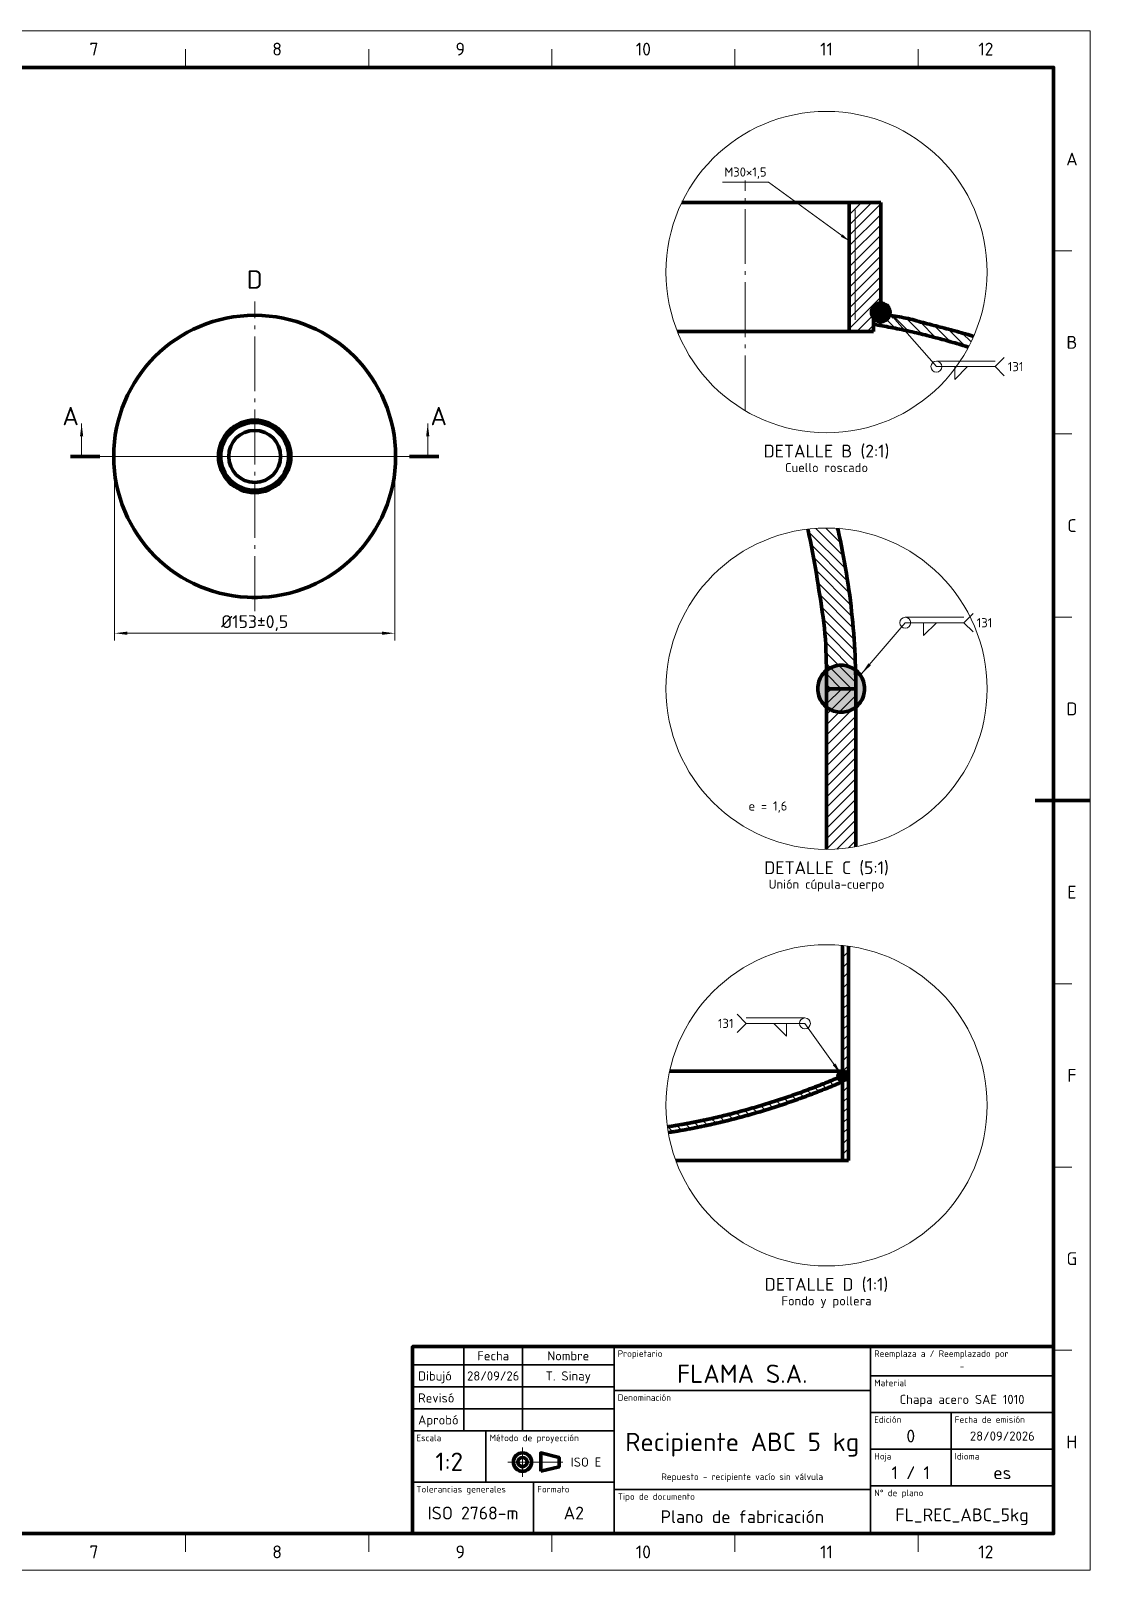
# Model space of a CAD drawing. Header units: millimetres. Extents: x 0 to 594, y 0 to 420.
# Drawn here: x 304.7 to 594, y 0 to 420 of the extents above; entities that cross this region are included whole.
import ezdxf
from ezdxf.enums import TextEntityAlignment as Align

# ---------------------------------------------------------------- set-up
doc = ezdxf.new("R2010")
doc.units = ezdxf.units.MM
doc.linetypes.add('IRAM-F-TRAZO-PUNTO', pattern=[20, 15, -2, 1, -2])
for name, color, linetype, lineweight in [('01-VISIBLE', 7, 'CONTINUOUS', 70), ('03-EJE', 1, 'IRAM-F-TRAZO-PUNTO', 18), ('04-COTA', 3, 'CONTINUOUS', 18), ('05-RAYADO', 8, 'CONTINUOUS', 18), ('06-TEXTO', 7, 'CONTINUOUS', 25), ('07-RECUADRO', 7, 'CONTINUOUS', 70), ('08-FINA', 5, 'CONTINUOUS', 18), ('10-ROTULO', 7, 'CONTINUOUS', 35), ('11-TEXTO-ROTULO', 7, 'CONTINUOUS', 25), ('12-SOLDADURA', 6, 'CONTINUOUS', 18)]:
    doc.layers.add(name, color=color, linetype=linetype, lineweight=lineweight)
doc.styles.add('ISO3098', font='isocpeur.ttf')
doc.dimstyles.new('FLAMA-IRAM', dxfattribs={"dimtxt": 3.5, "dimasz": 3.5, "dimexe": 2, "dimexo": 1.5, "dimgap": 1, "dimtad": 1, "dimdec": 1, "dimtxsty": 'ISO3098', "dimblk": 'IRAM_FLECHA', "dimblk1": 'IRAM_FLECHA', "dimblk2": 'IRAM_FLECHA', "dimcen": 2.5, "dimclrd": 3, "dimclre": 3, "dimclrt": 3, "dimazin": 3, "dimtfac": 1, "dimtmove": 0, "dimatfit": 3, "dimlwd": 18, "dimlwe": 18})

# ---------------------------------------------------------------- blocks, each defined once
blk = doc.blocks.new('IRAM_FLECHA')
blk.add_solid([(0, 0), (-1, 0.125), (-1, -0.125)])

msp = doc.modelspace()

# ---------------------------------------------------------------- hatches: boundary and pattern name
at = {"layer": '05-RAYADO'}
h = msp.add_hatch(dxfattribs=at)
h.set_pattern_fill('ANSI31', scale=0.62992)
h.paths.add_polyline_path([(534.82, 343.167), (534.82, 337.929), (528.176, 337.929), (528.176, 373.167), (536.8, 373.167), (536.8, 343.167)])
h = msp.add_hatch(color=7, dxfattribs=at)
h.dxf.hatch_style = 1
h.paths.add_polyline_path([(539.328, 342.766), (539.235, 342.376), (539.081, 342.004), (538.871, 341.662), (538.61, 341.356), (538.305, 341.096), (537.962, 340.886), (537.591, 340.732), (537.2, 340.638), (536.8, 340.607), (536.4, 340.638), (536.009, 340.732), (535.638, 340.886), (535.295, 341.096), (534.99, 341.356), (534.729, 341.662), (534.519, 342.004), (534.365, 342.376), (534.272, 342.766), (534.24, 343.167), (534.272, 343.567), (534.365, 343.958), (534.519, 344.329), (534.729, 344.671), (534.99, 344.977), (535.295, 345.238), (535.638, 345.448), (536.009, 345.601), (536.4, 345.695), (536.8, 345.727), (537.2, 345.695), (537.591, 345.601), (537.962, 345.448), (538.305, 345.238), (538.61, 344.977), (538.871, 344.671), (539.081, 344.329), (539.235, 343.958), (539.328, 343.567), (539.36, 343.167)])
h = msp.add_hatch(dxfattribs=at)
h.set_pattern_fill('ANSI31', scale=0.62992, angle=90)
h.paths.add_polyline_path([(535.224, 343.096), (535.649, 343.024), (536.073, 342.953), (536.497, 342.881), (536.921, 342.81), (537.345, 342.738), (537.769, 342.665), (538.193, 342.593), (538.617, 342.52), (539.041, 342.447), (539.465, 342.373), (539.889, 342.299), (540.313, 342.225), (540.736, 342.15), (541.16, 342.074), (541.583, 341.997), (542.006, 341.919), (542.429, 341.84), (542.851, 341.76), (543.274, 341.678), (543.695, 341.593), (544.116, 341.505), (544.537, 341.412), (544.955, 341.314), (545.372, 341.208), (545.787, 341.095), (546.201, 340.976), (546.614, 340.857), (547.028, 340.739), (547.443, 340.625), (547.858, 340.513), (548.274, 340.403), (548.69, 340.294), (549.106, 340.186), (549.523, 340.078), (549.939, 339.97), (550.356, 339.863), (550.773, 339.756), (551.189, 339.649), (551.606, 339.542), (552.023, 339.435), (552.439, 339.327), (552.856, 339.219), (553.272, 339.111), (553.688, 339.003), (554.105, 338.894), (554.521, 338.785), (554.937, 338.676), (555.353, 338.565), (555.768, 338.455), (556.184, 338.343), (556.599, 338.231), (557.014, 338.118), (557.429, 338.005), (557.844, 337.89), (558.258, 337.775), (558.672, 337.658), (559.086, 337.54), (559.499, 337.422), (559.913, 337.301), (560.325, 337.18), (560.737, 337.057), (561.149, 336.933), (561.561, 336.807), (561.972, 336.681), (562.166, 336.62), (562.073, 336.404), (561.625, 335.426), (561.153, 334.459), (560.76, 333.701), (560.376, 333.821), (559.977, 333.945), (559.578, 334.068), (559.179, 334.19), (558.779, 334.312), (558.379, 334.432), (557.979, 334.552), (557.578, 334.671), (557.177, 334.788), (556.777, 334.905), (556.375, 335.021), (555.974, 335.137), (555.572, 335.251), (555.17, 335.364), (554.768, 335.477), (554.365, 335.588), (553.963, 335.699), (553.56, 335.809), (553.156, 335.918), (552.753, 336.026), (552.349, 336.134), (551.945, 336.24), (551.541, 336.346), (551.137, 336.45), (550.732, 336.554), (550.327, 336.657), (549.922, 336.759), (549.517, 336.86), (549.112, 336.96), (548.706, 337.06), (548.3, 337.158), (547.894, 337.256), (547.488, 337.353), (547.081, 337.449), (546.674, 337.544), (546.267, 337.638), (545.86, 337.732), (545.453, 337.824), (545.045, 337.916), (544.638, 338.006), (544.23, 338.096), (543.822, 338.185), (543.413, 338.274), (543.005, 338.361), (542.596, 338.448), (542.187, 338.533), (541.778, 338.618), (541.369, 338.702), (540.96, 338.785), (540.55, 338.867), (540.141, 338.948), (539.731, 339.029), (539.321, 339.109), (538.911, 339.187), (538.5, 339.265), (538.09, 339.342), (537.679, 339.419), (537.268, 339.494), (536.857, 339.569), (536.446, 339.642), (536.035, 339.715), (535.623, 339.787), (535.212, 339.858), (534.8, 339.929), (534.8, 343.167)])
h = msp.add_hatch(dxfattribs=at)
h.set_pattern_fill('ANSI31', scale=0.62992, angle=90)
h.paths.add_polyline_path([(525.044, 284.222), (525.281, 283.172), (525.511, 282.122), (525.736, 281.07), (525.956, 280.018), (526.17, 278.964), (526.378, 277.908), (526.58, 276.852), (526.777, 275.795), (526.968, 274.736), (527.153, 273.677), (527.333, 272.617), (527.507, 271.555), (527.675, 270.493), (527.837, 269.43), (527.994, 268.366), (528.145, 267.301), (528.29, 266.236), (528.429, 265.169), (528.562, 264.102), (528.69, 263.034), (528.812, 261.966), (528.927, 260.896), (529.037, 259.826), (529.141, 258.756), (529.239, 257.685), (529.332, 256.614), (529.418, 255.542), (529.498, 254.469), (529.572, 253.396), (529.641, 252.323), (529.703, 251.249), (529.76, 250.175), (529.81, 249.101), (529.855, 248.026), (529.893, 246.952), (529.926, 245.877), (529.953, 244.802), (529.973, 243.726), (529.988, 242.651), (529.997, 241.575), (530, 240.5), (522, 240.5), (521.999, 241.544), (521.996, 242.588), (521.991, 243.633), (521.983, 244.677), (521.971, 245.721), (521.957, 246.765), (521.938, 247.809), (521.914, 248.853), (521.885, 249.897), (521.849, 250.941), (521.805, 251.984), (521.753, 253.027), (521.689, 254.069), (521.613, 255.111), (521.524, 256.151), (521.421, 257.19), (521.302, 258.228), (521.171, 259.264), (521.028, 260.298), (520.878, 261.332), (520.724, 262.364), (520.568, 263.397), (520.412, 264.429), (520.253, 265.462), (520.094, 266.493), (519.932, 267.525), (519.768, 268.556), (519.601, 269.587), (519.432, 270.618), (519.261, 271.648), (519.086, 272.677), (518.908, 273.706), (518.727, 274.735), (518.542, 275.763), (518.354, 276.79), (518.161, 277.816), (517.965, 278.841), (517.763, 279.866), (517.557, 280.89), (517.345, 281.912), (517.128, 282.934), (516.905, 283.954), (516.887, 284.032), (517.704, 284.122), (518.775, 284.215), (519.849, 284.281), (520.924, 284.32), (522, 284.333), (523.076, 284.32), (524.151, 284.281), (525.043, 284.226)])
h = msp.add_hatch(color=7, dxfattribs=at)
h.dxf.hatch_style = 1
h.paths.add_polyline_path([(532.321, 239.499), (532.087, 238.522), (531.702, 237.594), (531.178, 236.738), (530.525, 235.975), (529.762, 235.322), (528.906, 234.798), (527.978, 234.413), (527.001, 234.179), (526, 234.1), (524.999, 234.179), (524.022, 234.413), (523.094, 234.798), (522.238, 235.322), (521.475, 235.975), (520.822, 236.738), (520.298, 237.594), (519.913, 238.522), (519.679, 239.499), (519.6, 240.5), (519.679, 241.501), (519.913, 242.478), (520.298, 243.406), (520.822, 244.262), (521.475, 245.025), (522.238, 245.678), (523.094, 246.202), (524.022, 246.587), (524.999, 246.821), (526, 246.9), (527.001, 246.821), (527.978, 246.587), (528.906, 246.202), (529.762, 245.678), (530.525, 245.025), (531.178, 244.262), (531.702, 243.406), (532.087, 242.478), (532.321, 241.501), (532.4, 240.5)])
h = msp.add_hatch(dxfattribs=at)
h.set_pattern_fill('ANSI31', scale=0.62992)
h.paths.add_polyline_path([(530, 240.5), (530, 197.406), (529.494, 197.312), (528.432, 197.141), (527.366, 196.996), (526.296, 196.878), (525.225, 196.785), (524.151, 196.719), (523.076, 196.68), (522, 196.667), (522, 240.5)])
h = msp.add_hatch(dxfattribs=at)
h.set_pattern_fill('ANSI31', scale=0.62992)
h.paths.add_polyline_path([(528, 111.783), (526.4, 111.783), (526.4, 170.444), (527.366, 170.337), (528, 170.251)])
h = msp.add_hatch(dxfattribs=at)
h.set_pattern_fill('ANSI31', scale=0.62992, angle=90)
h.paths.add_polyline_path([(526.216, 133.205), (526.031, 133.126), (525.847, 133.048), (525.663, 132.97), (525.478, 132.892), (525.294, 132.814), (525.109, 132.736), (524.924, 132.659), (524.739, 132.582), (524.554, 132.505), (524.37, 132.428), (524.185, 132.351), (523.999, 132.274), (523.814, 132.198), (523.629, 132.121), (523.444, 132.045), (523.258, 131.969), (523.073, 131.893), (522.888, 131.818), (522.702, 131.742), (522.516, 131.667), (522.331, 131.592), (522.145, 131.517), (521.959, 131.442), (521.773, 131.368), (521.587, 131.293), (521.401, 131.219), (521.215, 131.145), (521.029, 131.071), (520.843, 130.997), (520.656, 130.924), (520.47, 130.85), (520.284, 130.777), (520.097, 130.704), (519.911, 130.631), (519.724, 130.558), (519.537, 130.486), (519.35, 130.413), (519.164, 130.341), (518.977, 130.269), (518.79, 130.197), (518.603, 130.125), (518.416, 130.054), (518.228, 129.983), (518.041, 129.911), (517.854, 129.84), (517.666, 129.77), (517.479, 129.699), (517.291, 129.628), (517.104, 129.558), (516.916, 129.488), (516.729, 129.418), (516.541, 129.348), (516.353, 129.279), (516.165, 129.209), (515.977, 129.14), (515.789, 129.071), (515.601, 129.002), (515.413, 128.934), (515.225, 128.865), (515.036, 128.797), (514.848, 128.728), (514.659, 128.66), (514.471, 128.593), (514.282, 128.525), (514.094, 128.458), (513.905, 128.39), (513.716, 128.323), (513.528, 128.256), (513.339, 128.19), (513.15, 128.123), (512.961, 128.057), (512.772, 127.991), (512.583, 127.925), (512.393, 127.859), (512.204, 127.793), (512.015, 127.728), (511.825, 127.662), (511.636, 127.597), (511.447, 127.532), (511.257, 127.468), (511.067, 127.403), (510.878, 127.339), (510.688, 127.275), (510.498, 127.211), (510.308, 127.147), (510.118, 127.083), (509.928, 127.02), (509.738, 126.957), (509.548, 126.894), (509.358, 126.831), (509.168, 126.768), (508.977, 126.705), (508.787, 126.643), (508.596, 126.581), (508.406, 126.519), (508.215, 126.457), (508.025, 126.396), (507.834, 126.334), (507.643, 126.273), (507.453, 126.212), (507.262, 126.151), (507.071, 126.091), (506.88, 126.03), (506.689, 125.97), (506.498, 125.91), (506.307, 125.85), (506.115, 125.791), (505.924, 125.731), (505.733, 125.672), (505.541, 125.613), (505.35, 125.554), (505.158, 125.495), (504.967, 125.436), (504.775, 125.378), (504.583, 125.32), (504.392, 125.262), (504.2, 125.204), (504.008, 125.147), (503.816, 125.089), (503.624, 125.032), (503.432, 124.975), (503.24, 124.918), (503.048, 124.862), (502.856, 124.805), (502.663, 124.749), (502.471, 124.693), (502.279, 124.637), (502.086, 124.582), (501.894, 124.526), (501.701, 124.471), (501.509, 124.416), (501.316, 124.361), (501.123, 124.306), (500.931, 124.252), (500.738, 124.198), (500.545, 124.144), (500.352, 124.09), (500.159, 124.036), (499.966, 123.983), (499.773, 123.929), (499.58, 123.876), (499.386, 123.823), (499.193, 123.771), (499, 123.718), (498.806, 123.666), (498.613, 123.614), (498.42, 123.562), (498.226, 123.51), (498.032, 123.459), (497.839, 123.407), (497.645, 123.356), (497.451, 123.306), (497.258, 123.255), (497.064, 123.204), (496.87, 123.154), (496.676, 123.104), (496.482, 123.054), (496.288, 123.004), (496.094, 122.955), (495.9, 122.906), (495.705, 122.857), (495.511, 122.808), (495.317, 122.759), (495.122, 122.711), (494.928, 122.662), (494.734, 122.614), (494.539, 122.566), (494.345, 122.519), (494.15, 122.471), (493.955, 122.424), (493.761, 122.377), (493.566, 122.33), (493.371, 122.283), (493.176, 122.237), (492.981, 122.191), (492.786, 122.145), (492.591, 122.099), (492.396, 122.053), (492.201, 122.008), (492.006, 121.963), (491.811, 121.918), (491.616, 121.873), (491.42, 121.828), (491.225, 121.784), (491.03, 121.74), (490.834, 121.696), (490.639, 121.652), (490.443, 121.609), (490.248, 121.565), (490.052, 121.522), (489.856, 121.479), (489.661, 121.437), (489.465, 121.394), (489.269, 121.352), (489.073, 121.31), (488.877, 121.268), (488.681, 121.226), (488.485, 121.185), (488.289, 121.143), (488.093, 121.102), (487.897, 121.062), (487.701, 121.021), (487.505, 120.981), (487.309, 120.94), (487.112, 120.9), (486.916, 120.861), (486.72, 120.821), (486.523, 120.782), (486.327, 120.743), (486.13, 120.704), (485.934, 120.665), (485.737, 120.626), (485.541, 120.588), (485.344, 120.55), (485.147, 120.512), (484.95, 120.475), (484.754, 120.437), (484.557, 120.4), (484.36, 120.363), (484.163, 120.326), (483.966, 120.29), (483.769, 120.253), (483.572, 120.217), (483.375, 120.181), (483.178, 120.145), (482.981, 120.11), (482.784, 120.075), (482.586, 120.039), (482.389, 120.005), (482.192, 119.97), (481.995, 119.936), (481.797, 119.901), (481.6, 119.867), (481.402, 119.833), (481.205, 119.8), (481.007, 119.767), (480.81, 119.733), (480.612, 119.701), (480.415, 119.668), (480.217, 119.635), (480.019, 119.603), (479.822, 119.571), (479.624, 119.539), (479.426, 119.508), (479.228, 119.476), (479.03, 119.445), (478.832, 119.414), (478.801, 119.409), (478.641, 120.402), (478.564, 120.972), (478.634, 120.983), (478.832, 121.014), (479.03, 121.045), (479.228, 121.076), (479.426, 121.108), (479.624, 121.139), (479.822, 121.171), (480.019, 121.203), (480.217, 121.235), (480.415, 121.268), (480.612, 121.301), (480.81, 121.333), (481.007, 121.367), (481.205, 121.4), (481.402, 121.433), (481.6, 121.467), (481.797, 121.501), (481.995, 121.536), (482.192, 121.57), (482.389, 121.605), (482.586, 121.639), (482.784, 121.675), (482.981, 121.71), (483.178, 121.745), (483.375, 121.781), (483.572, 121.817), (483.769, 121.853), (483.966, 121.89), (484.163, 121.926), (484.36, 121.963), (484.557, 122), (484.754, 122.037), (484.95, 122.075), (485.147, 122.112), (485.344, 122.15), (485.541, 122.188), (485.737, 122.226), (485.934, 122.265), (486.13, 122.304), (486.327, 122.343), (486.523, 122.382), (486.72, 122.421), (486.916, 122.461), (487.112, 122.5), (487.309, 122.54), (487.505, 122.581), (487.701, 122.621), (487.897, 122.662), (488.093, 122.702), (488.289, 122.743), (488.485, 122.785), (488.681, 122.826), (488.877, 122.868), (489.073, 122.91), (489.269, 122.952), (489.465, 122.994), (489.661, 123.037), (489.856, 123.079), (490.052, 123.122), (490.248, 123.165), (490.443, 123.209), (490.639, 123.252), (490.834, 123.296), (491.03, 123.34), (491.225, 123.384), (491.42, 123.428), (491.616, 123.473), (491.811, 123.518), (492.006, 123.563), (492.201, 123.608), (492.396, 123.653), (492.591, 123.699), (492.786, 123.745), (492.981, 123.791), (493.176, 123.837), (493.371, 123.883), (493.566, 123.93), (493.761, 123.977), (493.955, 124.024), (494.15, 124.071), (494.345, 124.119), (494.539, 124.166), (494.734, 124.214), (494.928, 124.262), (495.122, 124.311), (495.317, 124.359), (495.511, 124.408), (495.705, 124.457), (495.9, 124.506), (496.094, 124.555), (496.288, 124.604), (496.482, 124.654), (496.676, 124.704), (496.87, 124.754), (497.064, 124.804), (497.258, 124.855), (497.451, 124.906), (497.645, 124.956), (497.839, 125.007), (498.032, 125.059), (498.226, 125.11), (498.42, 125.162), (498.613, 125.214), (498.806, 125.266), (499, 125.318), (499.193, 125.371), (499.386, 125.423), (499.58, 125.476), (499.773, 125.529), (499.966, 125.583), (500.159, 125.636), (500.352, 125.69), (500.545, 125.744), (500.738, 125.798), (500.931, 125.852), (501.123, 125.906), (501.316, 125.961), (501.509, 126.016), (501.701, 126.071), (501.894, 126.126), (502.086, 126.182), (502.279, 126.237), (502.471, 126.293), (502.663, 126.349), (502.856, 126.405), (503.048, 126.462), (503.24, 126.518), (503.432, 126.575), (503.624, 126.632), (503.816, 126.689), (504.008, 126.747), (504.2, 126.804), (504.392, 126.862), (504.583, 126.92), (504.775, 126.978), (504.967, 127.036), (505.158, 127.095), (505.35, 127.154), (505.541, 127.213), (505.733, 127.272), (505.924, 127.331), (506.115, 127.391), (506.307, 127.45), (506.498, 127.51), (506.689, 127.57), (506.88, 127.63), (507.071, 127.691), (507.262, 127.751), (507.453, 127.812), (507.643, 127.873), (507.834, 127.934), (508.025, 127.996), (508.215, 128.057), (508.406, 128.119), (508.596, 128.181), (508.787, 128.243), (508.977, 128.305), (509.168, 128.368), (509.358, 128.431), (509.548, 128.494), (509.738, 128.557), (509.928, 128.62), (510.118, 128.683), (510.308, 128.747), (510.498, 128.811), (510.688, 128.875), (510.878, 128.939), (511.067, 129.003), (511.257, 129.068), (511.447, 129.132), (511.636, 129.197), (511.825, 129.262), (512.015, 129.328), (512.204, 129.393), (512.393, 129.459), (512.583, 129.525), (512.772, 129.591), (512.961, 129.657), (513.15, 129.723), (513.339, 129.79), (513.528, 129.856), (513.716, 129.923), (513.905, 129.99), (514.094, 130.058), (514.282, 130.125), (514.471, 130.193), (514.659, 130.26), (514.848, 130.328), (515.036, 130.397), (515.225, 130.465), (515.413, 130.534), (515.601, 130.602), (515.789, 130.671), (515.977, 130.74), (516.165, 130.809), (516.353, 130.879), (516.541, 130.948), (516.729, 131.018), (516.916, 131.088), (517.104, 131.158), (517.291, 131.228), (517.479, 131.299), (517.666, 131.37), (517.854, 131.44), (518.041, 131.511), (518.228, 131.583), (518.416, 131.654), (518.603, 131.725), (518.79, 131.797), (518.977, 131.869), (519.164, 131.941), (519.35, 132.013), (519.537, 132.086), (519.724, 132.158), (519.911, 132.231), (520.097, 132.304), (520.284, 132.377), (520.47, 132.45), (520.656, 132.524), (520.843, 132.597), (521.029, 132.671), (521.215, 132.745), (521.401, 132.819), (521.587, 132.893), (521.773, 132.968), (521.959, 133.042), (522.145, 133.117), (522.331, 133.192), (522.516, 133.267), (522.702, 133.342), (522.888, 133.418), (523.073, 133.493), (523.258, 133.569), (523.444, 133.645), (523.629, 133.721), (523.814, 133.798), (523.999, 133.874), (524.185, 133.951), (524.37, 134.028), (524.554, 134.105), (524.739, 134.182), (524.924, 134.259), (525.109, 134.336), (525.294, 134.414), (525.478, 134.492), (525.663, 134.57), (525.847, 134.648), (526.031, 134.726), (526.216, 134.805), (526.4, 134.883), (526.4, 133.283)])
h = msp.add_hatch(color=7, dxfattribs=at)
h.dxf.hatch_style = 1
h.paths.add_polyline_path([(527.664, 134.683), (527.617, 134.488), (527.54, 134.302), (527.436, 134.131), (527.305, 133.978), (527.152, 133.848), (526.981, 133.743), (526.796, 133.666), (526.6, 133.619), (526.4, 133.603), (526.2, 133.619), (526.004, 133.666), (525.819, 133.743), (525.648, 133.848), (525.495, 133.978), (525.364, 134.131), (525.26, 134.302), (525.183, 134.488), (525.136, 134.683), (525.12, 134.883), (525.136, 135.084), (525.183, 135.279), (525.26, 135.464), (525.364, 135.636), (525.495, 135.788), (525.648, 135.919), (525.819, 136.024), (526.004, 136.101), (526.2, 136.148), (526.4, 136.163), (526.6, 136.148), (526.796, 136.101), (526.981, 136.024), (527.152, 135.919), (527.305, 135.788), (527.436, 135.636), (527.54, 135.464), (527.617, 135.279), (527.664, 135.084), (527.68, 134.883)])
at = {"layer": '08-FINA'}
h = msp.add_hatch(color=7, dxfattribs=at)
h.dxf.hatch_style = 1
h.paths.add_polyline_path([(528.176, 362.667), (526.389, 364.461), (525.919, 363.814)])
h = msp.add_hatch(color=7, dxfattribs=at)
h.dxf.hatch_style = 1
h.paths.add_polyline_path([(538, 344.367), (539.976, 341.445), (540.634, 342.021)])
h = msp.add_hatch(color=7, dxfattribs=at)
h.dxf.hatch_style = 1
h.paths.add_polyline_path([(318.625, 312.886), (318.188, 309.386), (319.062, 309.386)])
h = msp.add_hatch(color=7, dxfattribs=at)
h.dxf.hatch_style = 1
h.paths.add_polyline_path([(413.125, 312.886), (412.688, 309.386), (413.562, 309.386)])
h = msp.add_hatch(color=7, dxfattribs=at)
h.dxf.hatch_style = 1
h.paths.add_polyline_path([(531.5, 244.5), (534.11, 246.873), (533.446, 247.442)])
h = msp.add_hatch(color=7, dxfattribs=at)
h.dxf.hatch_style = 1
h.paths.add_polyline_path([(526.1, 135.183), (524.422, 138.286), (523.71, 137.777)])

# ---------------------------------------------------------------- linework, layer by layer
at = {"layer": '01-VISIBLE'}
for p, q in [((365.125, 265.396), (365.125, 265.403)), ((365.125, 265.396), (366.625, 265.396)), ((366.625, 265.396), (366.625, 265.403))]:
    msp.add_line(p, q, dxfattribs=at)
for points in [[(528.176, 373.167), (527.572, 373.167), (526.969, 373.167), (526.365, 373.167), (525.761, 373.167), (525.157, 373.167), (524.554, 373.167), (523.95, 373.167), (523.346, 373.167), (522.742, 373.167), (522.139, 373.167), (521.535, 373.167), (520.931, 373.167), (520.327, 373.167), (519.724, 373.167), (519.12, 373.167), (518.516, 373.167), (517.912, 373.167), (517.309, 373.167), (516.705, 373.167), (516.101, 373.167), (515.497, 373.167), (514.894, 373.167), (514.29, 373.167), (513.686, 373.167), (513.082, 373.167), (512.479, 373.167), (511.875, 373.167), (511.271, 373.167), (510.667, 373.167), (510.064, 373.167), (509.46, 373.167), (508.856, 373.167), (508.252, 373.167), (507.649, 373.167), (507.045, 373.167), (506.441, 373.167), (505.837, 373.167), (505.234, 373.167), (504.63, 373.167), (504.026, 373.167), (503.422, 373.167), (502.819, 373.167), (502.215, 373.167), (501.611, 373.167), (501.007, 373.167), (500.404, 373.167), (499.8, 373.167), (499.196, 373.167), (498.593, 373.167), (497.989, 373.167), (497.385, 373.167), (496.781, 373.167), (496.178, 373.167), (495.574, 373.167), (494.97, 373.167), (494.366, 373.167), (493.763, 373.167), (493.159, 373.167), (492.555, 373.167), (491.951, 373.167), (491.348, 373.167), (490.744, 373.167), (490.14, 373.167), (489.536, 373.167), (488.933, 373.167), (488.329, 373.167), (487.725, 373.167), (487.121, 373.167), (486.518, 373.167), (485.914, 373.167), (485.31, 373.167), (484.706, 373.167), (484.103, 373.167), (483.499, 373.167), (482.895, 373.167), (482.501, 373.167)], [(536.8, 373.167), (528.176, 373.167)], [(528.176, 373.167), (528.176, 337.929)], [(536.8, 343.167), (536.8, 373.167)], [(536.8, 345.727), (536.599, 345.719), (536.4, 345.695), (536.202, 345.656), (536.009, 345.601), (535.82, 345.532), (535.638, 345.448), (535.462, 345.349), (535.295, 345.238), (535.137, 345.113), (534.99, 344.977), (534.853, 344.829), (534.729, 344.671), (534.617, 344.504), (534.519, 344.329), (534.435, 344.146), (534.365, 343.958), (534.311, 343.764), (534.272, 343.567), (534.248, 343.368), (534.24, 343.167), (534.248, 342.966), (534.272, 342.766), (534.311, 342.569), (534.365, 342.376), (534.435, 342.187), (534.519, 342.004), (534.617, 341.829), (534.729, 341.662), (534.853, 341.504), (534.99, 341.356), (535.137, 341.22), (535.295, 341.096), (535.462, 340.984), (535.638, 340.886), (535.82, 340.802), (536.009, 340.732), (536.202, 340.677), (536.4, 340.638), (536.599, 340.615), (536.8, 340.607)], [(539.36, 343.167), (539.352, 343.368), (539.328, 343.567), (539.289, 343.764), (539.235, 343.958), (539.165, 344.146), (539.081, 344.329), (538.983, 344.504), (538.871, 344.671), (538.747, 344.829), (538.61, 344.977), (538.463, 345.113), (538.305, 345.238), (538.138, 345.349), (537.962, 345.448), (537.78, 345.532), (537.591, 345.601), (537.398, 345.656), (537.2, 345.695), (537.001, 345.719), (536.8, 345.727)], [(562.166, 336.62), (561.699, 336.765), (561.123, 336.941), (560.547, 337.114), (559.97, 337.284), (559.393, 337.452), (558.814, 337.618), (558.235, 337.781), (557.655, 337.942), (557.075, 338.102), (556.495, 338.259), (555.914, 338.416), (555.332, 338.571), (554.751, 338.725), (554.169, 338.878), (553.586, 339.03), (553.004, 339.181), (552.422, 339.332), (551.839, 339.482), (551.256, 339.632), (550.674, 339.782), (550.091, 339.931), (549.508, 340.082), (548.926, 340.233), (548.344, 340.385), (547.762, 340.539), (547.182, 340.696), (546.603, 340.86), (546.025, 341.027), (545.445, 341.189), (544.862, 341.336), (544.275, 341.47), (543.687, 341.595), (543.097, 341.712), (542.506, 341.826), (541.914, 341.936), (541.322, 342.044), (540.73, 342.151), (540.138, 342.255), (539.545, 342.359), (538.952, 342.462), (538.359, 342.564), (537.766, 342.666), (537.173, 342.767), (536.58, 342.867), (535.987, 342.967), (535.393, 343.067), (534.8, 343.167)], [(534.8, 343.167), (534.8, 339.929)], [(534.82, 337.929), (534.82, 343.167)], [(536.8, 343.167), (534.82, 343.167)], [(536.8, 340.607), (537.001, 340.615), (537.2, 340.638), (537.398, 340.677), (537.591, 340.732), (537.78, 340.802), (537.962, 340.886), (538.138, 340.984), (538.305, 341.096), (538.463, 341.22), (538.61, 341.356), (538.747, 341.504), (538.871, 341.662), (538.983, 341.829), (539.081, 342.004), (539.165, 342.187), (539.235, 342.376), (539.289, 342.569), (539.328, 342.766), (539.352, 342.966), (539.36, 343.167)], [(528.176, 337.929), (527.572, 337.929), (526.969, 337.929), (526.365, 337.929), (525.761, 337.929), (525.157, 337.929), (524.554, 337.929), (523.95, 337.929), (523.346, 337.929), (522.742, 337.929), (522.139, 337.929), (521.535, 337.929), (520.931, 337.929), (520.327, 337.929), (519.724, 337.929), (519.12, 337.929), (518.516, 337.929), (517.912, 337.929), (517.309, 337.929), (516.705, 337.929), (516.101, 337.929), (515.497, 337.929), (514.894, 337.929), (514.29, 337.929), (513.686, 337.929), (513.082, 337.929), (512.479, 337.929), (511.875, 337.929), (511.271, 337.929), (510.667, 337.929), (510.064, 337.929), (509.46, 337.929), (508.856, 337.929), (508.252, 337.929), (507.649, 337.929), (507.045, 337.929), (506.441, 337.929), (505.837, 337.929), (505.234, 337.929), (504.63, 337.929), (504.026, 337.929), (503.422, 337.929), (502.819, 337.929), (502.215, 337.929), (501.611, 337.929), (501.007, 337.929), (500.404, 337.929), (499.8, 337.929), (499.196, 337.929), (498.593, 337.929), (497.989, 337.929), (497.385, 337.929), (496.781, 337.929), (496.178, 337.929), (495.574, 337.929), (494.97, 337.929), (494.366, 337.929), (493.763, 337.929), (493.159, 337.929), (492.555, 337.929), (491.951, 337.929), (491.348, 337.929), (490.744, 337.929), (490.14, 337.929), (489.536, 337.929), (488.933, 337.929), (488.329, 337.929), (487.725, 337.929), (487.121, 337.929), (486.518, 337.929), (485.914, 337.929), (485.31, 337.929), (484.706, 337.929), (484.103, 337.929), (483.499, 337.929), (482.895, 337.929), (482.291, 337.929), (481.688, 337.929), (481.289, 337.929)], [(534.82, 337.929), (528.176, 337.929)], [(534.8, 339.929), (535.392, 339.827), (535.984, 339.724), (536.576, 339.619), (537.168, 339.512), (537.759, 339.404), (538.35, 339.294), (538.94, 339.182), (539.53, 339.068), (540.12, 338.953), (540.71, 338.835), (541.299, 338.716), (541.887, 338.595), (542.476, 338.473), (543.064, 338.349), (543.651, 338.222), (544.239, 338.094), (544.825, 337.965), (545.412, 337.833), (545.998, 337.7), (546.584, 337.565), (547.169, 337.428), (547.754, 337.29), (548.338, 337.149), (548.922, 337.007), (549.505, 336.863), (550.088, 336.717), (550.671, 336.57), (551.253, 336.42), (551.835, 336.269), (552.416, 336.116), (552.997, 335.961), (553.577, 335.804), (554.157, 335.646), (554.736, 335.486), (555.315, 335.324), (555.893, 335.16), (556.471, 334.994), (557.048, 334.826), (557.624, 334.657), (558.2, 334.486), (558.776, 334.313), (559.351, 334.138), (559.925, 333.961), (560.499, 333.782), (560.76, 333.7)], [(516.886, 284.032), (516.967, 283.675), (517.283, 282.206), (517.588, 280.735), (517.883, 279.262), (518.167, 277.786), (518.443, 276.309), (518.71, 274.831), (518.97, 273.351), (519.223, 271.87), (519.47, 270.388), (519.712, 268.905), (519.948, 267.421), (520.18, 265.937), (520.408, 264.452), (520.633, 262.966), (520.856, 261.48), (521.071, 259.993), (521.269, 258.504), (521.44, 257.011), (521.581, 255.515), (521.693, 254.017), (521.78, 252.517), (521.846, 251.016), (521.896, 249.514), (521.934, 248.012), (521.961, 246.51), (521.979, 245.007), (521.991, 243.505), (521.998, 242.003), (522, 240.5)], [(530, 240.5), (529.994, 242.004), (529.977, 243.508), (529.948, 245.012), (529.907, 246.516), (529.855, 248.019), (529.791, 249.522), (529.716, 251.024), (529.628, 252.526), (529.529, 254.026), (529.419, 255.527), (529.297, 257.026), (529.163, 258.524), (529.018, 260.021), (528.861, 261.517), (528.693, 263.012), (528.513, 264.505), (528.322, 265.997), (528.119, 267.487), (527.905, 268.976), (527.68, 270.463), (527.443, 271.949), (527.195, 273.432), (526.936, 274.914), (526.666, 276.394), (526.385, 277.871), (526.092, 279.347), (525.789, 280.82), (525.475, 282.291), (525.149, 283.76), (525.042, 284.226)], [(526, 246.9), (525.498, 246.88), (524.999, 246.821), (524.506, 246.723), (524.022, 246.587), (523.551, 246.413), (523.094, 246.202), (522.656, 245.957), (522.238, 245.678), (521.844, 245.367), (521.475, 245.025), (521.133, 244.656), (520.822, 244.262), (520.543, 243.844), (520.298, 243.406), (520.087, 242.949), (519.913, 242.478), (519.777, 241.994), (519.679, 241.501), (519.62, 241.002), (519.6, 240.5), (519.62, 239.998), (519.679, 239.499), (519.777, 239.006), (519.913, 238.522), (520.087, 238.051), (520.298, 237.594), (520.543, 237.156), (520.822, 236.738), (521.133, 236.344), (521.475, 235.975), (521.844, 235.633), (522.238, 235.322), (522.656, 235.043), (523.094, 234.798), (523.551, 234.587), (524.022, 234.413), (524.506, 234.277), (524.999, 234.179), (525.498, 234.12), (526, 234.1)], [(532.4, 240.5), (532.38, 241.002), (532.321, 241.501), (532.223, 241.994), (532.087, 242.478), (531.913, 242.949), (531.702, 243.406), (531.457, 243.844), (531.178, 244.262), (530.867, 244.656), (530.525, 245.025), (530.156, 245.367), (529.762, 245.678), (529.344, 245.957), (528.906, 246.202), (528.449, 246.413), (527.978, 246.587), (527.494, 246.723), (527.001, 246.821), (526.502, 246.88), (526, 246.9)], [(530, 240.5), (522, 240.5)], [(522, 196.667), (522, 240.5)], [(522, 240.5), (530, 240.5)], [(526, 234.1), (526.502, 234.12), (527.001, 234.179), (527.494, 234.277), (527.978, 234.413), (528.449, 234.587), (528.906, 234.798), (529.344, 235.043), (529.762, 235.322), (530.156, 235.633), (530.525, 235.975), (530.867, 236.344), (531.178, 236.738), (531.457, 237.156), (531.702, 237.594), (531.913, 238.051), (532.087, 238.522), (532.223, 239.006), (532.321, 239.499), (532.38, 239.998), (532.4, 240.5)], [(530, 197.406), (530, 240.5)], [(526.4, 111.783), (526.4, 170.444)], [(528, 111.783), (528, 170.251)], [(526.4, 134.883), (526.124, 134.766), (525.848, 134.648), (525.571, 134.531), (525.295, 134.415), (525.018, 134.298), (524.742, 134.183), (524.465, 134.067), (524.187, 133.952), (523.91, 133.837), (523.633, 133.723), (523.355, 133.609), (523.077, 133.495), (522.8, 133.382), (522.521, 133.269), (522.243, 133.157), (521.965, 133.045), (521.686, 132.933), (521.408, 132.822), (521.129, 132.711), (520.85, 132.6), (520.571, 132.49), (520.292, 132.38), (520.012, 132.271), (519.733, 132.162), (519.453, 132.053), (519.173, 131.945), (518.893, 131.837), (518.613, 131.729), (518.333, 131.622), (518.052, 131.516), (517.771, 131.409), (517.491, 131.303), (517.21, 131.198), (516.929, 131.093), (516.647, 130.988), (516.366, 130.884), (516.085, 130.78), (515.803, 130.676), (515.521, 130.573), (515.239, 130.47), (514.957, 130.368), (514.675, 130.266), (514.393, 130.165), (514.11, 130.063), (513.827, 129.963), (513.544, 129.862), (513.262, 129.762), (512.978, 129.663), (512.695, 129.564), (512.412, 129.465), (512.128, 129.367), (511.845, 129.269), (511.561, 129.172), (511.277, 129.074), (510.993, 128.978), (510.709, 128.882), (510.424, 128.786), (510.14, 128.69), (509.855, 128.595), (509.57, 128.501), (509.285, 128.407), (509, 128.313), (508.715, 128.22), (508.43, 128.127), (508.144, 128.034), (507.859, 127.942), (507.573, 127.851), (507.287, 127.759), (507.001, 127.669), (506.715, 127.578), (506.429, 127.488), (506.142, 127.399), (505.856, 127.31), (505.569, 127.221), (505.282, 127.133), (504.995, 127.045), (504.708, 126.958), (504.421, 126.871), (504.133, 126.784), (503.846, 126.698), (503.558, 126.613), (503.271, 126.527), (502.983, 126.443), (502.695, 126.358), (502.407, 126.274), (502.119, 126.191), (501.83, 126.108), (501.542, 126.025), (501.253, 125.943), (500.964, 125.861), (500.675, 125.78), (500.386, 125.699), (500.097, 125.619), (499.808, 125.539), (499.519, 125.46), (499.229, 125.381), (498.94, 125.302), (498.65, 125.224), (498.36, 125.146), (498.07, 125.069), (497.78, 124.992), (497.49, 124.916), (497.2, 124.84), (496.909, 124.764), (496.619, 124.689), (496.328, 124.615), (496.037, 124.541), (495.746, 124.467), (495.455, 124.394), (495.164, 124.321), (494.873, 124.249), (494.581, 124.177), (494.29, 124.105), (493.998, 124.034), (493.707, 123.964), (493.415, 123.894), (493.123, 123.824), (492.831, 123.755), (492.539, 123.687), (492.247, 123.619), (491.954, 123.551), (491.662, 123.484), (491.369, 123.417), (491.077, 123.351), (490.784, 123.285), (490.491, 123.219), (490.198, 123.154), (489.905, 123.09), (489.612, 123.026), (489.319, 122.962), (489.025, 122.899), (488.732, 122.837), (488.438, 122.775), (488.144, 122.713), (487.851, 122.652), (487.557, 122.591), (487.263, 122.531), (486.969, 122.471), (486.675, 122.412), (486.38, 122.353), (486.086, 122.295), (485.791, 122.237), (485.497, 122.18), (485.202, 122.123), (484.908, 122.066), (484.613, 122.01), (484.318, 121.955), (484.023, 121.9), (483.728, 121.846), (483.433, 121.792), (483.137, 121.738), (482.842, 121.685), (482.547, 121.632), (482.251, 121.58), (481.955, 121.529), (481.66, 121.478), (481.364, 121.427), (481.068, 121.377), (480.772, 121.327), (480.476, 121.278), (480.18, 121.229), (479.884, 121.181), (479.588, 121.133), (479.291, 121.086), (478.995, 121.039), (478.698, 120.993), (478.564, 120.972)], [(526.4, 136.163), (526.026, 136.163), (525.651, 136.163), (525.277, 136.163), (524.902, 136.163), (524.528, 136.163), (524.153, 136.163), (523.779, 136.163), (523.404, 136.163), (523.03, 136.163), (522.655, 136.163), (522.281, 136.163), (521.906, 136.163), (521.532, 136.163), (521.157, 136.163), (520.783, 136.163), (520.408, 136.163), (520.034, 136.163), (519.659, 136.163), (519.285, 136.163), (518.91, 136.163), (518.536, 136.163), (518.161, 136.163), (517.787, 136.163), (517.412, 136.163), (517.038, 136.163), (516.663, 136.163), (516.289, 136.163), (515.914, 136.163), (515.54, 136.163), (515.165, 136.163), (514.791, 136.163), (514.416, 136.163), (514.042, 136.163), (513.667, 136.163), (513.293, 136.163), (512.918, 136.163), (512.543, 136.163), (512.169, 136.163), (511.794, 136.163), (511.42, 136.163), (511.046, 136.163), (510.671, 136.163), (510.296, 136.163), (509.922, 136.163), (509.548, 136.163), (509.173, 136.163), (508.798, 136.163), (508.424, 136.163), (508.05, 136.163), (507.675, 136.163), (507.3, 136.163), (506.926, 136.163), (506.552, 136.163), (506.177, 136.163), (505.803, 136.163), (505.428, 136.163), (505.053, 136.163), (504.679, 136.163), (504.305, 136.163), (503.93, 136.163), (503.555, 136.163), (503.181, 136.163), (502.807, 136.163), (502.432, 136.163), (502.058, 136.163), (501.683, 136.163), (501.308, 136.163), (500.934, 136.163), (500.56, 136.163), (500.185, 136.163), (499.81, 136.163), (499.436, 136.163), (499.062, 136.163), (498.687, 136.163), (498.312, 136.163), (497.938, 136.163), (497.563, 136.163), (497.189, 136.163), (496.815, 136.163), (496.44, 136.163), (496.065, 136.163), (495.691, 136.163), (495.317, 136.163), (494.942, 136.163), (494.567, 136.163), (494.193, 136.163), (493.818, 136.163), (493.444, 136.163), (493.07, 136.163), (492.695, 136.163), (492.32, 136.163), (491.946, 136.163), (491.572, 136.163), (491.197, 136.163), (490.822, 136.163), (490.448, 136.163), (490.073, 136.163), (489.699, 136.163), (489.325, 136.163), (488.95, 136.163), (488.575, 136.163), (488.201, 136.163), (487.827, 136.163), (487.452, 136.163), (487.077, 136.163), (486.703, 136.163), (486.329, 136.163), (485.954, 136.163), (485.579, 136.163), (485.205, 136.163), (484.831, 136.163), (484.456, 136.163), (484.082, 136.163), (483.707, 136.163), (483.332, 136.163), (482.958, 136.163), (482.584, 136.163), (482.209, 136.163), (481.834, 136.163), (481.46, 136.163), (481.086, 136.163), (480.711, 136.163), (480.337, 136.163), (479.962, 136.163), (479.587, 136.163), (479.213, 136.163), (479.174, 136.163)], [(526.4, 136.163), (526.3, 136.159), (526.2, 136.148), (526.101, 136.128), (526.004, 136.101), (525.91, 136.066), (525.819, 136.024), (525.731, 135.975), (525.648, 135.919), (525.569, 135.857), (525.495, 135.788), (525.427, 135.715), (525.364, 135.636), (525.309, 135.552), (525.26, 135.464), (525.217, 135.373), (525.183, 135.279), (525.155, 135.182), (525.136, 135.084), (525.124, 134.984), (525.12, 134.883), (525.124, 134.783), (525.136, 134.683), (525.155, 134.585), (525.183, 134.488), (525.217, 134.393), (525.26, 134.302), (525.309, 134.215), (525.364, 134.131), (525.427, 134.052), (525.495, 133.978), (525.569, 133.91), (525.648, 133.848), (525.731, 133.792), (525.819, 133.743), (525.91, 133.701), (526.004, 133.666), (526.101, 133.639), (526.2, 133.619), (526.3, 133.607), (526.4, 133.603)], [(527.68, 134.883), (527.676, 134.984), (527.664, 135.084), (527.645, 135.182), (527.617, 135.279), (527.583, 135.373), (527.54, 135.464), (527.491, 135.552), (527.436, 135.636), (527.373, 135.715), (527.305, 135.788), (527.231, 135.857), (527.152, 135.919), (527.069, 135.975), (526.981, 136.024), (526.89, 136.066), (526.796, 136.101), (526.699, 136.128), (526.6, 136.148), (526.5, 136.159), (526.4, 136.163)], [(526.4, 133.283), (526.4, 134.883)], [(526.4, 133.603), (526.5, 133.607), (526.6, 133.619), (526.699, 133.639), (526.796, 133.666), (526.89, 133.701), (526.981, 133.743), (527.069, 133.792), (527.152, 133.848), (527.231, 133.91), (527.305, 133.978), (527.373, 134.052), (527.436, 134.131), (527.491, 134.215), (527.54, 134.302), (527.583, 134.393), (527.617, 134.488), (527.645, 134.585), (527.664, 134.683), (527.676, 134.783), (527.68, 134.883)], [(478.801, 119.409), (478.995, 119.439), (479.291, 119.486), (479.588, 119.533), (479.884, 119.581), (480.18, 119.629), (480.476, 119.678), (480.772, 119.727), (481.068, 119.777), (481.364, 119.827), (481.66, 119.878), (481.955, 119.929), (482.251, 119.98), (482.547, 120.032), (482.842, 120.085), (483.137, 120.138), (483.433, 120.192), (483.728, 120.246), (484.023, 120.3), (484.318, 120.355), (484.613, 120.41), (484.908, 120.466), (485.202, 120.523), (485.497, 120.58), (485.791, 120.637), (486.086, 120.695), (486.38, 120.753), (486.675, 120.812), (486.969, 120.871), (487.263, 120.931), (487.557, 120.991), (487.851, 121.052), (488.144, 121.113), (488.438, 121.175), (488.732, 121.237), (489.025, 121.299), (489.319, 121.362), (489.612, 121.426), (489.905, 121.49), (490.198, 121.554), (490.491, 121.619), (490.784, 121.685), (491.077, 121.751), (491.369, 121.817), (491.662, 121.884), (491.954, 121.951), (492.247, 122.019), (492.539, 122.087), (492.831, 122.155), (493.123, 122.224), (493.415, 122.294), (493.707, 122.364), (493.998, 122.434), (494.29, 122.505), (494.581, 122.577), (494.873, 122.649), (495.164, 122.721), (495.455, 122.794), (495.746, 122.867), (496.037, 122.941), (496.328, 123.015), (496.619, 123.089), (496.909, 123.164), (497.2, 123.24), (497.49, 123.316), (497.78, 123.392), (498.07, 123.469), (498.36, 123.546), (498.65, 123.624), (498.94, 123.702), (499.229, 123.781), (499.519, 123.86), (499.808, 123.939), (500.097, 124.019), (500.386, 124.099), (500.675, 124.18), (500.964, 124.261), (501.253, 124.343), (501.542, 124.425), (501.83, 124.508), (502.119, 124.591), (502.407, 124.674), (502.695, 124.758), (502.983, 124.843), (503.271, 124.927), (503.558, 125.013), (503.846, 125.098), (504.133, 125.184), (504.421, 125.271), (504.708, 125.358), (504.995, 125.445), (505.282, 125.533), (505.569, 125.621), (505.856, 125.71), (506.142, 125.799), (506.429, 125.888), (506.715, 125.978), (507.001, 126.069), (507.287, 126.159), (507.573, 126.251), (507.859, 126.342), (508.144, 126.434), (508.43, 126.527), (508.715, 126.62), (509, 126.713), (509.285, 126.807), (509.57, 126.901), (509.855, 126.995), (510.14, 127.09), (510.424, 127.186), (510.709, 127.282), (510.993, 127.378), (511.277, 127.474), (511.561, 127.572), (511.845, 127.669), (512.128, 127.767), (512.412, 127.865), (512.695, 127.964), (512.978, 128.063), (513.262, 128.162), (513.544, 128.262), (513.827, 128.363), (514.11, 128.463), (514.393, 128.565), (514.675, 128.666), (514.957, 128.768), (515.239, 128.87), (515.521, 128.973), (515.803, 129.076), (516.085, 129.18), (516.366, 129.284), (516.647, 129.388), (516.929, 129.493), (517.21, 129.598), (517.491, 129.703), (517.771, 129.809), (518.052, 129.916), (518.333, 130.022), (518.613, 130.129), (518.893, 130.237), (519.173, 130.345), (519.453, 130.453), (519.733, 130.562), (520.012, 130.671), (520.292, 130.78), (520.571, 130.89), (520.85, 131), (521.129, 131.111), (521.408, 131.222), (521.686, 131.333), (521.965, 131.445), (522.243, 131.557), (522.521, 131.669), (522.8, 131.782), (523.077, 131.895), (523.355, 132.009), (523.633, 132.123), (523.91, 132.237), (524.187, 132.352), (524.465, 132.467), (524.742, 132.583), (525.018, 132.698), (525.295, 132.815), (525.571, 132.931), (525.848, 133.048), (526.124, 133.166), (526.4, 133.283)], [(526.4, 111.783), (526.025, 111.783), (525.651, 111.783), (525.276, 111.783), (524.902, 111.783), (524.528, 111.783), (524.153, 111.783), (523.779, 111.783), (523.404, 111.783), (523.029, 111.783), (522.655, 111.783), (522.28, 111.783), (521.906, 111.783), (521.532, 111.783), (521.157, 111.783), (520.783, 111.783), (520.408, 111.783), (520.034, 111.783), (519.659, 111.783), (519.284, 111.783), (518.91, 111.783), (518.535, 111.783), (518.161, 111.783), (517.787, 111.783), (517.412, 111.783), (517.038, 111.783), (516.663, 111.783), (516.288, 111.783), (515.914, 111.783), (515.539, 111.783), (515.165, 111.783), (514.791, 111.783), (514.416, 111.783), (514.042, 111.783), (513.667, 111.783), (513.293, 111.783), (512.918, 111.783), (512.543, 111.783), (512.169, 111.783), (511.794, 111.783), (511.42, 111.783), (511.046, 111.783), (510.671, 111.783), (510.296, 111.783), (509.922, 111.783), (509.548, 111.783), (509.173, 111.783), (508.798, 111.783), (508.424, 111.783), (508.05, 111.783), (507.675, 111.783), (507.3, 111.783), (506.926, 111.783), (506.552, 111.783), (506.177, 111.783), (505.803, 111.783), (505.428, 111.783), (505.053, 111.783), (504.679, 111.783), (504.305, 111.783), (503.93, 111.783), (503.555, 111.783), (503.181, 111.783), (502.807, 111.783), (502.432, 111.783), (502.058, 111.783), (501.683, 111.783), (501.308, 111.783), (500.934, 111.783), (500.56, 111.783), (500.185, 111.783), (499.81, 111.783), (499.436, 111.783), (499.062, 111.783), (498.687, 111.783), (498.312, 111.783), (497.938, 111.783), (497.563, 111.783), (497.189, 111.783), (496.815, 111.783), (496.44, 111.783), (496.065, 111.783), (495.691, 111.783), (495.317, 111.783), (494.942, 111.783), (494.567, 111.783), (494.193, 111.783), (493.818, 111.783), (493.444, 111.783), (493.07, 111.783), (492.695, 111.783), (492.32, 111.783), (491.946, 111.783), (491.572, 111.783), (491.197, 111.783), (490.822, 111.783), (490.448, 111.783), (490.073, 111.783), (489.699, 111.783), (489.325, 111.783), (488.95, 111.783), (488.575, 111.783), (488.201, 111.783), (487.827, 111.783), (487.452, 111.783), (487.077, 111.783), (486.703, 111.783), (486.329, 111.783), (485.954, 111.783), (485.579, 111.783), (485.205, 111.783), (484.831, 111.783), (484.456, 111.783), (484.082, 111.783), (483.707, 111.783), (483.332, 111.783), (482.958, 111.783), (482.584, 111.783), (482.209, 111.783), (481.834, 111.783), (481.46, 111.783), (481.086, 111.783), (480.834, 111.783)], [(528, 111.783), (526.4, 111.783)]]:
    msp.add_lwpolyline(points, dxfattribs=at)
msp.add_lwpolyline([(444, 27), (449, 28.25), (449, 30.75), (444, 32)], close=True, dxfattribs=at)
for centre, radius in [((365.875, 303.886), 38.49), ((365.875, 303.886), 9.89), ((365.875, 303.886), 9.25), ((365.875, 303.886), 7.094), ((439, 29.5), 2.5), ((439, 29.5), 1.25)]:
    msp.add_circle(centre, radius, dxfattribs=at)
at = {"layer": '03-EJE'}
for p, q in [((365.875, 261.636), (365.875, 346.136)), ((315.625, 303.886), (416.125, 303.886)), ((323.625, 303.886), (408.125, 303.886)), ((435, 29.5), (450.5, 29.5)), ((439, 25.5), (439, 33.5))]:
    msp.add_line(p, q, dxfattribs=at)
msp.add_lwpolyline([(499.8, 316.374), (499.8, 379.167)], dxfattribs=at)
at = {"layer": '07-RECUADRO'}
for p, q in [((315.625, 303.886), (323.625, 303.886)), ((416.125, 303.886), (408.125, 303.886)), ((594, 210), (579, 210))]:
    msp.add_line(p, q, dxfattribs=at)
for points in [[(25, 10), (584, 10), (584, 410), (25, 410)], [(409, 10), (584, 10), (584, 61), (409, 61)]]:
    msp.add_lwpolyline(points, close=True, dxfattribs=at)
at = {"layer": '08-FINA'}
for p, q in [((347, 410), (347, 415)), ((397, 410), (397, 415)), ((447, 410), (447, 415)), ((497, 410), (497, 415)), ((547, 410), (547, 415)), ((506.176, 378.667), (493.576, 378.667)), ((528.176, 362.667), (506.176, 378.667)), ((529.8, 341.167), (529.8, 371.167)), ((584, 360), (589, 360)), ((318.625, 303.886), (318.625, 312.886)), ((413.125, 303.886), (413.125, 312.886)), ((584, 310), (589, 310)), ((584, 260), (589, 260)), ((584, 160), (589, 160)), ((584, 110), (589, 110)), ((584, 60), (589, 60)), ((347, 10), (347, 5)), ((397, 10), (397, 5)), ((447, 10), (447, 5)), ((497, 10), (497, 5)), ((547, 10), (547, 5))]:
    msp.add_line(p, q, dxfattribs=at)
msp.add_lwpolyline([(0, 0), (594, 0), (594, 420), (0, 420)], close=True, dxfattribs=at)
for centre in [(522, 354.167), (522, 240.5), (522, 126.833)]:
    msp.add_circle(centre, 43.833, dxfattribs=at)
at = {"layer": '10-ROTULO'}
for points in [[(409, 56), (423, 56), (423, 61), (409, 61)], [(423, 56), (439, 56), (439, 61), (423, 61)], [(439, 56), (464, 56), (464, 61), (439, 61)], [(464, 49), (534, 49), (534, 61), (464, 61)], [(534, 53), (584, 53), (584, 61), (534, 61)], [(409, 50), (423, 50), (423, 56), (409, 56)], [(423, 50), (439, 50), (439, 56), (423, 56)], [(439, 50), (464, 50), (464, 56), (439, 56)], [(534, 43), (584, 43), (584, 53), (534, 53)], [(409, 44), (423, 44), (423, 50), (409, 50)], [(423, 44), (439, 44), (439, 50), (423, 50)], [(439, 44), (464, 44), (464, 50), (439, 50)], [(464, 22), (534, 22), (534, 49), (464, 49)], [(409, 38), (423, 38), (423, 44), (409, 44)], [(423, 38), (439, 38), (439, 44), (423, 44)], [(439, 38), (464, 38), (464, 44), (439, 44)], [(534, 33), (556, 33), (556, 43), (534, 43)], [(556, 33), (584, 33), (584, 43), (556, 43)], [(409, 24), (429, 24), (429, 38), (409, 38)], [(429, 24), (464, 24), (464, 38), (429, 38)], [(534, 23), (556, 23), (556, 33), (534, 33)], [(556, 23), (584, 23), (584, 33), (556, 33)], [(409, 10), (442, 10), (442, 24), (409, 24)], [(442, 10), (464, 10), (464, 24), (442, 24)], [(464, 10), (534, 10), (534, 22), (464, 22)], [(534, 10), (584, 10), (584, 23), (534, 23)]]:
    msp.add_lwpolyline(points, close=True, dxfattribs=at)
at = {"layer": '12-SOLDADURA'}
for p, q in [((552, 328.367), (538, 344.367)), ((552, 329.867), (568, 329.867)), ((552, 328.367), (568, 328.367)), ((568, 328.367), (570.5, 330.867)), ((568, 328.367), (570.5, 325.867)), ((559.5, 258.5), (562, 261)), ((543.5, 258.5), (531.5, 244.5)), ((543.5, 260), (559.5, 260)), ((543.5, 258.5), (559.5, 258.5)), ((559.5, 258.5), (562, 256)), ((500.1, 149.183), (497.6, 151.683)), ((500.1, 149.183), (497.6, 146.683)), ((516.1, 150.683), (500.1, 150.683)), ((516.1, 149.183), (500.1, 149.183)), ((516.1, 149.183), (526.1, 135.183))]:
    msp.add_line(p, q, dxfattribs=at)
for points in [[(557, 328.367), (557, 324.867), (560.5, 328.367)], [(548.5, 258.5), (548.5, 255), (552, 258.5)], [(511.1, 149.183), (511.1, 145.683), (507.6, 149.183)]]:
    msp.add_lwpolyline(points, close=True, dxfattribs=at)
for centre in [(552, 328.367), (543.5, 258.5), (516.1, 149.183)]:
    msp.add_circle(centre, 1.5, dxfattribs=at)

# ---------------------------------------------------------------- texts
at = {"layer": '06-TEXTO', "style": 'ISO3098'}
for s, height, p in [('7', 3.5, (322, 415)), ('8', 3.5, (372, 415)), ('9', 3.5, (422, 415)), ('10', 3.5, (472, 415)), ('11', 3.5, (522, 415)), ('12', 3.5, (565.5, 415)), ('A', 3.5, (589, 385)), ('D', 5, (365.875, 352.136)), ('B', 3.5, (589, 335)), ('A', 5, (315.625, 314.886)), ('A', 5, (416.125, 314.886)), ('DETALLE B (2:1)', 3.5, (522, 305.333)), ('Cuello roscado', 2.5, (522, 300.833)), ('C', 3.5, (589, 285)), ('D', 3.5, (589, 235)), ('e = 1,6', 2.5, (506, 208.5)), ('DETALLE C (5:1)', 3.5, (522, 191.667)), ('Unión cúpula-cuerpo', 2.5, (522, 187.167)), ('E', 3.5, (589, 185)), ('F', 3.5, (589, 135)), ('G', 3.5, (589, 85)), ('DETALLE D (1:1)', 3.5, (522, 78)), ('Fondo y pollera', 2.5, (522, 73.5)), ('H', 3.5, (589, 35)), ('7', 3.5, (322, 5)), ('8', 3.5, (372, 5)), ('9', 3.5, (422, 5)), ('10', 3.5, (472, 5)), ('11', 3.5, (522, 5)), ('12', 3.5, (565.5, 5))]:
    msp.add_text(s, height=height, dxfattribs=at).set_placement(p, align=Align.MIDDLE_CENTER)
msp.add_text('M30×1,5', height=2.5, dxfattribs=at).set_placement((499.876, 379.467), align=Align.BOTTOM_CENTER)
at = {"layer": '11-TEXTO-ROTULO', "style": 'ISO3098'}
for s, height, p in [('Fecha', 2.5, (431, 58.5)), ('Nombre', 2.5, (451.5, 58.5)), ('FLAMA S.A.', 5, (499, 53.6)), ('-', 1.8, (559, 55.6)), ('28/09/26', 2.5, (431, 53)), ('T. Sinay', 2.5, (451.5, 53)), ('Chapa acero SAE 1010', 2.5, (559, 46.6)), ('0', 3.5, (545, 36.6)), ('28/09/2026', 2.5, (570, 36.6)), ('Recipiente ABC 5 kg', 5, (499, 35)), ('1:2', 5, (419, 29.6)), ('Repuesto - recipiente vacío sin válvula', 1.8, (499, 25.5)), ('1 / 1', 3.5, (545, 26.6)), ('es', 3.5, (570, 26.6)), ('ISO 2768-m', 3.5, (425.5, 15.6)), ('A2', 3.5, (453, 15.6)), ('FL_REC_ABC_5kg', 3.5, (559, 15.1)), ('Plano de fabricación', 3.5, (499, 14.6))]:
    msp.add_text(s, height=height, dxfattribs=at).set_placement(p, align=Align.MIDDLE_CENTER)
for s, p in [('Propietario', (465, 60)), ('Reemplaza a / Reemplazado por', (535, 60)), ('Material', (535, 52)), ('Denominación', (465, 48)), ('Edición', (535, 42)), ('Fecha de emisión', (557, 42)), ('Escala', (410, 37)), ('Método de proyección', (430, 37)), ('Hoja', (535, 32)), ('Idioma', (557, 32)), ('Tolerancias generales', (410, 23)), ('Formato', (443, 23)), ('Tipo de documento', (465, 21)), ('N° de plano', (535, 22))]:
    msp.add_text(s, height=1.8, dxfattribs=at).set_placement(p, align=Align.TOP_LEFT)
for s, p in [('Dibujó', (410.5, 53)), ('Revisó', (410.5, 47)), ('Aprobó', (410.5, 41))]:
    msp.add_text(s, height=2.5, dxfattribs=at).set_placement(p, align=Align.MIDDLE_LEFT)
msp.add_text('ISO E', height=2.5, dxfattribs=at).set_placement((460.5, 29.5), align=Align.MIDDLE_RIGHT)
at = {"layer": '12-SOLDADURA', "style": 'ISO3098'}
for p in [(571.5, 328.367), (563, 258.5)]:
    msp.add_text('131', height=2.5, dxfattribs=at).set_placement(p, align=Align.MIDDLE_LEFT)
msp.add_text('131', height=2.5, dxfattribs=at).set_placement((496.6, 149.183), align=Align.MIDDLE_RIGHT)

# ---------------------------------------------------------------- dimensions: what is measured, and where the dimension line sits
at = {"layer": '04-COTA'}
msp.add_linear_dim(base=(327.625, 255.636), p1=(327.625, 303.886), p2=(404.125, 303.886), text='%%c<>±0,5', dimstyle='FLAMA-IRAM', override={"dimlfac": 2}, dxfattribs=at).render()

doc.saveas('drawing.dxf')
